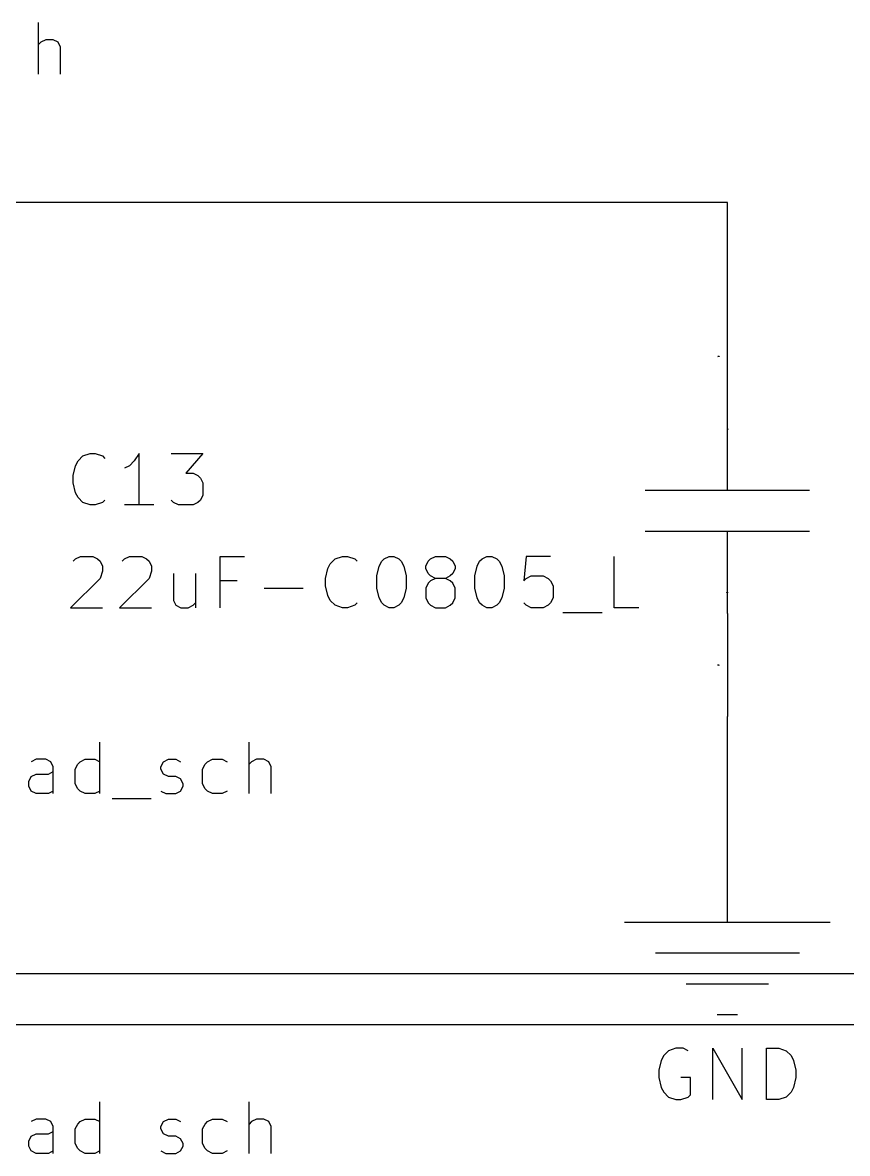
# Model space of a CAD drawing. Header units: millimetres. Extents: x 5 to 293, y -205 to -3.
# Drawn here: x 25.78 to 46.14, y -64.14 to -36.2 of the extents above; entities that cross this region are included whole.
import ezdxf

# ---------------------------------------------------------------- set-up
doc = ezdxf.new("R2010")
doc.units = ezdxf.units.MM
for name, color, linetype in [('GREENSIXTYFIVE', 129, 'CONTINUOUS'), ('LIGHTGREEN', 92, 'CONTINUOUS'), ('LIGHTMAGENTA', 212, 'CONTINUOUS'), ('LIGHTRED', 12, 'CONTINUOUS'), ('RED', 14, 'CONTINUOUS'), ('YELLOWTHREE', 44, 'CONTINUOUS')]:
    doc.layers.add(name, color=color, linetype=linetype)

msp = doc.modelspace()

# ---------------------------------------------------------------- linework, layer by layer
at = {"layer": 'GREENSIXTYFIVE', "linetype": 'CONTINUOUS'}
for p, q in [((43.1918, -46.2401), (43.1664, -46.2401)), ((43.1664, -46.2401), (43.17, -46.2425)), ((43.1918, -46.2401), (43.1664, -46.2401)), ((43.1664, -46.2401), (43.17, -46.2425)), ((43.17, -46.2425), (43.1724, -46.2449)), ((43.17, -46.2425), (43.1724, -46.2449)), ((43.1724, -46.2449), (43.1736, -46.2473)), ((43.1724, -46.2449), (43.1736, -46.2473)), ((43.1918, -46.2328), (43.1918, -46.2473)), ((43.1918, -46.2328), (43.1918, -46.2473)), ((27.144, -47.0259), (27.265, -46.9049)), ((27.144, -47.0259), (27.265, -46.9049)), ((27.265, -46.9049), (27.4464, -46.8444)), ((27.265, -46.9049), (27.4464, -46.8444)), ((27.4464, -46.8444), (27.5673, -46.8444)), ((27.4464, -46.8444), (27.5673, -46.8444)), ((27.5673, -46.8444), (27.7488, -46.9049)), ((27.5673, -46.8444), (27.7488, -46.9049)), ((27.7488, -46.9049), (27.8092, -46.9654)), ((27.7488, -46.9049), (27.8092, -46.9654)), ((28.6559, -46.8444), (28.535, -47.0259)), ((28.6559, -46.8444), (28.535, -47.0259)), ((28.6559, -48.1144), (28.6559, -46.8444)), ((28.6559, -48.1144), (28.6559, -46.8444)), ((29.4421, -46.8444), (30.2283, -46.8444)), ((29.4421, -46.8444), (30.2283, -46.8444)), ((30.2283, -46.8444), (29.8049, -47.3282)), ((30.2283, -46.8444), (29.8049, -47.3282)), ((27.0231, -47.3887), (27.0835, -47.1468)), ((27.0231, -47.3887), (27.0835, -47.1468)), ((27.0835, -47.1468), (27.144, -47.0259)), ((27.0835, -47.1468), (27.144, -47.0259)), ((28.414, -47.1468), (28.2931, -47.2073)), ((28.414, -47.1468), (28.2931, -47.2073)), ((28.535, -47.0259), (28.414, -47.1468)), ((28.535, -47.0259), (28.414, -47.1468)), ((27.0231, -47.5701), (27.0231, -47.3887)), ((27.0231, -47.5701), (27.0231, -47.3887)), ((29.8049, -47.3282), (29.9864, -47.3282)), ((29.8049, -47.3282), (29.9864, -47.3282)), ((29.9864, -47.3282), (30.1073, -47.3887)), ((29.9864, -47.3282), (30.1073, -47.3887)), ((30.1073, -47.3887), (30.1678, -47.4492)), ((30.1073, -47.3887), (30.1678, -47.4492)), ((30.1678, -47.4492), (30.2283, -47.5701)), ((30.1678, -47.4492), (30.2283, -47.5701)), ((27.0835, -47.812), (27.0231, -47.5701)), ((27.0835, -47.812), (27.0231, -47.5701)), ((30.2283, -47.5701), (30.2283, -47.8725)), ((30.2283, -47.5701), (30.2283, -47.8725)), ((27.144, -47.933), (27.0835, -47.812)), ((27.144, -47.933), (27.0835, -47.812)), ((27.265, -48.054), (27.144, -47.933)), ((27.265, -48.054), (27.144, -47.933)), ((27.4464, -48.1144), (27.265, -48.054)), ((27.4464, -48.1144), (27.265, -48.054)), ((27.7488, -48.054), (27.5673, -48.1144)), ((27.7488, -48.054), (27.5673, -48.1144)), ((27.8092, -47.9935), (27.7488, -48.054)), ((27.8092, -47.9935), (27.7488, -48.054)), ((29.5026, -48.054), (29.4421, -47.9935)), ((29.5026, -48.054), (29.4421, -47.9935)), ((29.6235, -48.1144), (29.5026, -48.054)), ((29.6235, -48.1144), (29.5026, -48.054)), ((30.1073, -48.054), (29.9864, -48.1144)), ((30.1073, -48.054), (29.9864, -48.1144)), ((30.1678, -47.9935), (30.1073, -48.054)), ((30.1678, -47.9935), (30.1073, -48.054)), ((30.2283, -47.8725), (30.1678, -47.9935)), ((30.2283, -47.8725), (30.1678, -47.9935)), ((27.5673, -48.1144), (27.4464, -48.1144)), ((27.5673, -48.1144), (27.4464, -48.1144)), ((29.0188, -48.1144), (28.2931, -48.1144)), ((29.0188, -48.1144), (28.2931, -48.1144)), ((29.9864, -48.1144), (29.6235, -48.1144)), ((29.9864, -48.1144), (29.6235, -48.1144)), ((27.0231, -49.5054), (27.0835, -49.4449)), ((27.0231, -49.5054), (27.0835, -49.4449)), ((27.0835, -49.4449), (27.2045, -49.3844)), ((27.0835, -49.4449), (27.2045, -49.3844)), ((27.2045, -49.3844), (27.5069, -49.3844)), ((27.2045, -49.3844), (27.5069, -49.3844)), ((27.5069, -49.3844), (27.6278, -49.4449)), ((27.5069, -49.3844), (27.6278, -49.4449)), ((27.6278, -49.4449), (27.6883, -49.5054)), ((27.6278, -49.4449), (27.6883, -49.5054)), ((28.2326, -49.5054), (28.293, -49.4449)), ((28.2326, -49.5054), (28.293, -49.4449)), ((28.293, -49.4449), (28.414, -49.3844)), ((28.293, -49.4449), (28.414, -49.3844)), ((28.414, -49.3844), (28.7164, -49.3844)), ((28.414, -49.3844), (28.7164, -49.3844)), ((28.7164, -49.3844), (28.8373, -49.4449)), ((28.7164, -49.3844), (28.8373, -49.4449)), ((28.8373, -49.4449), (28.8978, -49.5054)), ((28.8373, -49.4449), (28.8978, -49.5054)), ((30.6515, -50.6544), (30.6515, -49.3844)), ((30.6515, -49.3844), (31.2563, -49.3844)), ((30.6515, -50.6544), (30.6515, -49.3844)), ((30.6515, -49.3844), (31.2563, -49.3844)), ((33.373, -49.5659), (33.494, -49.4449)), ((33.373, -49.5659), (33.494, -49.4449)), ((33.494, -49.4449), (33.6754, -49.3844)), ((33.494, -49.4449), (33.6754, -49.3844)), ((33.6754, -49.3844), (33.7963, -49.3844)), ((33.6754, -49.3844), (33.7963, -49.3844)), ((33.7963, -49.3844), (33.9778, -49.4449)), ((33.7963, -49.3844), (33.9778, -49.4449)), ((33.9778, -49.4449), (34.0382, -49.5054)), ((33.9778, -49.4449), (34.0382, -49.5054)), ((34.643, -49.5054), (34.7035, -49.4449)), ((34.643, -49.5054), (34.7035, -49.4449)), ((34.7035, -49.4449), (34.8244, -49.3844)), ((34.7035, -49.4449), (34.8244, -49.3844)), ((34.8244, -49.3844), (34.9454, -49.3844)), ((34.8244, -49.3844), (34.9454, -49.3844)), ((34.9454, -49.3844), (35.0663, -49.4449)), ((34.9454, -49.3844), (35.0663, -49.4449)), ((35.0663, -49.4449), (35.1268, -49.5054)), ((35.0663, -49.4449), (35.1268, -49.5054)), ((35.792, -49.5054), (35.8525, -49.4449)), ((35.792, -49.5054), (35.8525, -49.4449)), ((35.8525, -49.4449), (35.9735, -49.3844)), ((35.8525, -49.4449), (35.9735, -49.3844)), ((35.9735, -49.3844), (36.2154, -49.3844)), ((35.9735, -49.3844), (36.2154, -49.3844)), ((36.2154, -49.3844), (36.3363, -49.4449)), ((36.2154, -49.3844), (36.3363, -49.4449)), ((36.3363, -49.4449), (36.3968, -49.5054)), ((36.3363, -49.4449), (36.3968, -49.5054)), ((37.062, -49.5054), (37.1225, -49.4449)), ((37.062, -49.5054), (37.1225, -49.4449)), ((37.1225, -49.4449), (37.2434, -49.3844)), ((37.1225, -49.4449), (37.2434, -49.3844)), ((37.2434, -49.3844), (37.3644, -49.3844)), ((37.2434, -49.3844), (37.3644, -49.3844)), ((37.3644, -49.3844), (37.4853, -49.4449)), ((37.3644, -49.3844), (37.4853, -49.4449)), ((37.4853, -49.4449), (37.5458, -49.5054)), ((37.4853, -49.4449), (37.5458, -49.5054)), ((38.211, -49.3844), (38.1506, -49.9892)), ((38.211, -49.3844), (38.1506, -49.9892)), ((38.8158, -49.3844), (38.211, -49.3844)), ((38.8158, -49.3844), (38.211, -49.3844)), ((40.3881, -50.6544), (40.3881, -49.3844)), ((40.3881, -50.6544), (40.3881, -49.3844)), ((27.6883, -49.5054), (27.7488, -49.6263)), ((27.6883, -49.5054), (27.7488, -49.6263)), ((27.7488, -49.6263), (27.7488, -49.7473)), ((27.7488, -49.6263), (27.7488, -49.7473)), ((28.8978, -49.5054), (28.9583, -49.6263)), ((28.8978, -49.5054), (28.9583, -49.6263)), ((28.9583, -49.6263), (28.9583, -49.7473)), ((28.9583, -49.6263), (28.9583, -49.7473)), ((33.2521, -49.9287), (33.3125, -49.6868)), ((33.2521, -49.9287), (33.3125, -49.6868)), ((33.3125, -49.6868), (33.373, -49.5659)), ((33.3125, -49.6868), (33.373, -49.5659)), ((34.5221, -49.8682), (34.5825, -49.6263)), ((34.5221, -49.8682), (34.5825, -49.6263)), ((34.5825, -49.6263), (34.643, -49.5054)), ((34.5825, -49.6263), (34.643, -49.5054)), ((35.1268, -49.5054), (35.1873, -49.6263)), ((35.1268, -49.5054), (35.1873, -49.6263)), ((35.1873, -49.6263), (35.2478, -49.8682)), ((35.1873, -49.6263), (35.2478, -49.8682)), ((35.7316, -49.6263), (35.792, -49.5054)), ((35.7316, -49.6263), (35.792, -49.5054)), ((35.7316, -49.6868), (35.7316, -49.6263)), ((35.7316, -49.6868), (35.7316, -49.6263)), ((35.792, -49.8078), (35.7316, -49.6868)), ((35.792, -49.8078), (35.7316, -49.6868)), ((36.3968, -49.5054), (36.4573, -49.6263)), ((36.3968, -49.5054), (36.4573, -49.6263)), ((36.4573, -49.6868), (36.3968, -49.8078)), ((36.4573, -49.6868), (36.3968, -49.8078)), ((36.4573, -49.6263), (36.4573, -49.6868)), ((36.4573, -49.6263), (36.4573, -49.6868)), ((36.9411, -49.8682), (37.0015, -49.6263)), ((36.9411, -49.8682), (37.0015, -49.6263)), ((37.0015, -49.6263), (37.062, -49.5054)), ((37.0015, -49.6263), (37.062, -49.5054)), ((37.5458, -49.5054), (37.6063, -49.6263)), ((37.5458, -49.5054), (37.6063, -49.6263)), ((37.6063, -49.6263), (37.6668, -49.8682)), ((37.6063, -49.6263), (37.6668, -49.8682)), ((27.6883, -49.9287), (26.9626, -50.6544)), ((27.6883, -49.9287), (26.9626, -50.6544)), ((27.7488, -49.7473), (27.6883, -49.9287)), ((27.7488, -49.7473), (27.6883, -49.9287)), ((28.8978, -49.9287), (28.1721, -50.6544)), ((28.8978, -49.9287), (28.1721, -50.6544)), ((28.9583, -49.7473), (28.8978, -49.9287)), ((28.9583, -49.7473), (28.8978, -49.9287)), ((29.5025, -49.8078), (29.5025, -50.473)), ((29.5025, -49.8078), (29.5025, -50.473)), ((30.0468, -49.8078), (30.0468, -50.6544)), ((30.0468, -49.8078), (30.0468, -50.6544)), ((31.0749, -49.9892), (30.6515, -49.9892)), ((31.0749, -49.9892), (30.6515, -49.9892)), ((33.2521, -50.1101), (33.2521, -49.9287)), ((33.2521, -50.1101), (33.2521, -49.9287)), ((34.5221, -50.1706), (34.5221, -49.8682)), ((34.5221, -50.1706), (34.5221, -49.8682)), ((35.2478, -49.8682), (35.2478, -50.1706)), ((35.2478, -49.8682), (35.2478, -50.1706)), ((35.8525, -49.8682), (35.792, -49.8078)), ((35.8525, -49.8682), (35.792, -49.8078)), ((35.8525, -49.9892), (35.792, -50.0497)), ((35.8525, -49.9892), (35.792, -50.0497)), ((35.9735, -49.9287), (35.8525, -49.8682)), ((35.9735, -49.9287), (35.8525, -49.8682)), ((35.9735, -49.9287), (35.8525, -49.9892)), ((35.9735, -49.9287), (35.8525, -49.9892)), ((36.2154, -49.9287), (35.9735, -49.9287)), ((36.2154, -49.9287), (35.9735, -49.9287)), ((36.3363, -49.8682), (36.2154, -49.9287)), ((36.3363, -49.8682), (36.2154, -49.9287)), ((36.3363, -49.9892), (36.2154, -49.9287)), ((36.3363, -49.9892), (36.2154, -49.9287)), ((36.3968, -49.8078), (36.3363, -49.8682)), ((36.3968, -49.8078), (36.3363, -49.8682)), ((36.3968, -50.0497), (36.3363, -49.9892)), ((36.3968, -50.0497), (36.3363, -49.9892)), ((36.9411, -50.1706), (36.9411, -49.8682)), ((36.9411, -50.1706), (36.9411, -49.8682)), ((37.6668, -49.8682), (37.6668, -50.1706)), ((37.6668, -49.8682), (37.6668, -50.1706)), ((38.1506, -49.9892), (38.211, -49.9287)), ((38.1506, -49.9892), (38.211, -49.9287)), ((38.211, -49.9287), (38.332, -49.8682)), ((38.211, -49.9287), (38.332, -49.8682)), ((38.332, -49.8682), (38.6344, -49.8682)), ((38.332, -49.8682), (38.6344, -49.8682)), ((38.6344, -49.8682), (38.7553, -49.9287)), ((38.6344, -49.8682), (38.7553, -49.9287)), ((38.7553, -49.9287), (38.8158, -49.9892)), ((38.7553, -49.9287), (38.8158, -49.9892)), ((38.8158, -49.9892), (38.8763, -50.1101)), ((38.8158, -49.9892), (38.8763, -50.1101)), ((31.7401, -50.1706), (32.7078, -50.1706)), ((31.7401, -50.1706), (32.7078, -50.1706)), ((33.3125, -50.352), (33.2521, -50.1101)), ((33.3125, -50.352), (33.2521, -50.1101)), ((34.5825, -50.4125), (34.5221, -50.1706)), ((34.5825, -50.4125), (34.5221, -50.1706)), ((35.2478, -50.1706), (35.1873, -50.4125)), ((35.2478, -50.1706), (35.1873, -50.4125)), ((35.792, -50.0497), (35.7316, -50.1706)), ((35.792, -50.0497), (35.7316, -50.1706)), ((35.7316, -50.1706), (35.7316, -50.4125)), ((35.7316, -50.1706), (35.7316, -50.4125)), ((36.4573, -50.1706), (36.3968, -50.0497)), ((36.4573, -50.1706), (36.3968, -50.0497)), ((36.4573, -50.4125), (36.4573, -50.1706)), ((36.4573, -50.4125), (36.4573, -50.1706)), ((37.0015, -50.4125), (36.9411, -50.1706)), ((37.0015, -50.4125), (36.9411, -50.1706)), ((37.6668, -50.1706), (37.6063, -50.4125)), ((37.6668, -50.1706), (37.6063, -50.4125)), ((38.8763, -50.1101), (38.8763, -50.4125)), ((38.8763, -50.1101), (38.8763, -50.4125)), ((43.1664, -50.2774), (43.1676, -50.275)), ((43.1664, -50.2774), (43.1676, -50.275)), ((43.1664, -50.2835), (43.1664, -50.2774)), ((43.1664, -50.2835), (43.1664, -50.2774)), ((43.1676, -50.2859), (43.1664, -50.2835)), ((43.1676, -50.2859), (43.1664, -50.2835)), ((43.1676, -50.275), (43.1688, -50.2738)), ((43.1676, -50.275), (43.1688, -50.2738)), ((43.1688, -50.2871), (43.1676, -50.2859)), ((43.1688, -50.2871), (43.1676, -50.2859)), ((43.1688, -50.2738), (43.1712, -50.2726)), ((43.1688, -50.2738), (43.1712, -50.2726)), ((43.1712, -50.2726), (43.1736, -50.2726)), ((43.1712, -50.2726), (43.1736, -50.2726)), ((43.1736, -50.2726), (43.1772, -50.2738)), ((43.1736, -50.2726), (43.1772, -50.2738)), ((43.1772, -50.2738), (43.1918, -50.2883)), ((43.1772, -50.2738), (43.1918, -50.2883)), ((43.1918, -50.2883), (43.1918, -50.2726)), ((43.1918, -50.2883), (43.1918, -50.2726)), ((29.5025, -50.473), (29.563, -50.594)), ((29.5025, -50.473), (29.563, -50.594)), ((29.9863, -50.594), (30.0468, -50.5335)), ((29.9863, -50.594), (30.0468, -50.5335)), ((33.373, -50.473), (33.3125, -50.352)), ((33.373, -50.473), (33.3125, -50.352)), ((33.494, -50.594), (33.373, -50.473)), ((33.494, -50.594), (33.373, -50.473)), ((34.0382, -50.5335), (33.9778, -50.594)), ((34.0382, -50.5335), (33.9778, -50.594)), ((34.643, -50.5335), (34.5825, -50.4125)), ((34.643, -50.5335), (34.5825, -50.4125)), ((34.7035, -50.594), (34.643, -50.5335)), ((34.7035, -50.594), (34.643, -50.5335)), ((35.1268, -50.5335), (35.0663, -50.594)), ((35.1268, -50.5335), (35.0663, -50.594)), ((35.1873, -50.4125), (35.1268, -50.5335)), ((35.1873, -50.4125), (35.1268, -50.5335)), ((35.7316, -50.4125), (35.792, -50.5335)), ((35.7316, -50.4125), (35.792, -50.5335)), ((35.792, -50.5335), (35.8525, -50.594)), ((35.792, -50.5335), (35.8525, -50.594)), ((36.3363, -50.594), (36.3968, -50.5335)), ((36.3363, -50.594), (36.3968, -50.5335)), ((36.3968, -50.5335), (36.4573, -50.4125)), ((36.3968, -50.5335), (36.4573, -50.4125)), ((37.062, -50.5335), (37.0015, -50.4125)), ((37.062, -50.5335), (37.0015, -50.4125)), ((37.1225, -50.594), (37.062, -50.5335)), ((37.1225, -50.594), (37.062, -50.5335)), ((37.5458, -50.5335), (37.4853, -50.594)), ((37.5458, -50.5335), (37.4853, -50.594)), ((37.6063, -50.4125), (37.5458, -50.5335)), ((37.6063, -50.4125), (37.5458, -50.5335)), ((38.211, -50.594), (38.1506, -50.5335)), ((38.211, -50.594), (38.1506, -50.5335)), ((38.8158, -50.5335), (38.7553, -50.594)), ((38.8158, -50.5335), (38.7553, -50.594)), ((38.8763, -50.4125), (38.8158, -50.5335)), ((38.8763, -50.4125), (38.8158, -50.5335)), ((26.9626, -50.6544), (27.7488, -50.6544)), ((26.9626, -50.6544), (27.7488, -50.6544)), ((28.1721, -50.6544), (28.9583, -50.6544)), ((28.1721, -50.6544), (28.9583, -50.6544)), ((29.563, -50.594), (29.684, -50.6544)), ((29.563, -50.594), (29.684, -50.6544)), ((29.684, -50.6544), (29.8654, -50.6544)), ((29.684, -50.6544), (29.8654, -50.6544)), ((29.8654, -50.6544), (29.9863, -50.594)), ((29.8654, -50.6544), (29.9863, -50.594)), ((33.6754, -50.6544), (33.494, -50.594)), ((33.6754, -50.6544), (33.494, -50.594)), ((33.7963, -50.6544), (33.6754, -50.6544)), ((33.7963, -50.6544), (33.6754, -50.6544)), ((33.9778, -50.594), (33.7963, -50.6544)), ((33.9778, -50.594), (33.7963, -50.6544)), ((34.8244, -50.6544), (34.7035, -50.594)), ((34.8244, -50.6544), (34.7035, -50.594)), ((34.9454, -50.6544), (34.8244, -50.6544)), ((34.9454, -50.6544), (34.8244, -50.6544)), ((35.0663, -50.594), (34.9454, -50.6544)), ((35.0663, -50.594), (34.9454, -50.6544)), ((35.8525, -50.594), (35.9735, -50.6544)), ((35.8525, -50.594), (35.9735, -50.6544)), ((35.9735, -50.6544), (36.2154, -50.6544)), ((35.9735, -50.6544), (36.2154, -50.6544)), ((36.2154, -50.6544), (36.3363, -50.594)), ((36.2154, -50.6544), (36.3363, -50.594)), ((37.2434, -50.6544), (37.1225, -50.594)), ((37.2434, -50.6544), (37.1225, -50.594)), ((37.3644, -50.6544), (37.2434, -50.6544)), ((37.3644, -50.6544), (37.2434, -50.6544)), ((37.4853, -50.594), (37.3644, -50.6544)), ((37.4853, -50.594), (37.3644, -50.6544)), ((38.332, -50.6544), (38.211, -50.594)), ((38.332, -50.6544), (38.211, -50.594)), ((38.6344, -50.6544), (38.332, -50.6544)), ((38.6344, -50.6544), (38.332, -50.6544)), ((38.7553, -50.594), (38.6344, -50.6544)), ((38.7553, -50.594), (38.6344, -50.6544)), ((39.1182, -50.7754), (40.0858, -50.7754)), ((39.1182, -50.7754), (40.0858, -50.7754)), ((40.9929, -50.6544), (40.3881, -50.6544)), ((40.9929, -50.6544), (40.3881, -50.6544)), ((41.6076, -61.7207), (41.5471, -61.8416)), ((41.7286, -61.5997), (41.6076, -61.7207)), ((41.91, -61.5392), (41.7286, -61.5997)), ((42.0914, -61.5392), (41.91, -61.5392)), ((42.2124, -61.5997), (42.0914, -61.5392)), ((42.8171, -62.8092), (42.8171, -61.5392)), ((42.8171, -61.5392), (43.5428, -62.8092)), ((43.5428, -62.8092), (43.5428, -61.5392)), ((44.1476, -62.8092), (44.1476, -61.5392)), ((44.1476, -61.5392), (44.45, -61.5392)), ((44.45, -61.5392), (44.6314, -61.5997)), ((44.6314, -61.5997), (44.7524, -61.7207)), ((44.7524, -61.7207), (44.8129, -61.8416)), ((41.5471, -61.8416), (41.4867, -62.0835)), ((44.8129, -61.8416), (44.8733, -62.0835)), ((41.4867, -62.0835), (41.4867, -62.2649)), ((41.4867, -62.2649), (41.5471, -62.5068)), ((42.2728, -62.2649), (42.0309, -62.2649)), ((42.2728, -62.6883), (42.2728, -62.2649)), ((44.8733, -62.2649), (44.8129, -62.5068)), ((44.8733, -62.0835), (44.8733, -62.2649)), ((41.5471, -62.5068), (41.6076, -62.6278)), ((44.8129, -62.5068), (44.7524, -62.6278)), ((41.6076, -62.6278), (41.7286, -62.7488)), ((41.7286, -62.7488), (41.91, -62.8092)), ((41.91, -62.8092), (42.0309, -62.8092)), ((42.0309, -62.8092), (42.2124, -62.7488)), ((42.2124, -62.7488), (42.2728, -62.6883)), ((44.45, -62.8092), (44.1476, -62.8092)), ((44.6314, -62.7488), (44.45, -62.8092)), ((44.7524, -62.6278), (44.6314, -62.7488))]:
    msp.add_line(p, q, dxfattribs=at)
at = {"layer": 'LIGHTGREEN', "linetype": 'CONTINUOUS'}
for p, q in [((43.18, -40.64), (22.86, -40.64)), ((43.18, -43.18), (43.18, -40.64)), ((43.18, -55.88), (43.18, -53.34))]:
    msp.add_line(p, q, dxfattribs=at)
at = {"layer": 'LIGHTMAGENTA', "linetype": 'CONTINUOUS'}
for p, q in [((5.08, -59.69), (67.31, -59.69)), ((67.31, -60.96), (5.08, -60.96))]:
    msp.add_line(p, q, dxfattribs=at)
at = {"layer": 'LIGHTRED', "linetype": 'CONTINUOUS'}
for p, q in [((42.9737, -44.45), (42.9483, -44.45)), ((42.9483, -44.45), (42.9519, -44.4524)), ((42.9737, -44.45), (42.9483, -44.45)), ((42.9483, -44.45), (42.9519, -44.4524)), ((42.9519, -44.4524), (42.9543, -44.4548)), ((42.9519, -44.4524), (42.9543, -44.4548)), ((42.9543, -44.4548), (42.9555, -44.4572)), ((42.9543, -44.4548), (42.9555, -44.4572)), ((42.9737, -44.4427), (42.9737, -44.4572)), ((42.9737, -44.4427), (42.9737, -44.4572)), ((42.9483, -52.0675), (42.9495, -52.0651)), ((42.9483, -52.0675), (42.9495, -52.0651)), ((42.9483, -52.0736), (42.9483, -52.0675)), ((42.9483, -52.0736), (42.9483, -52.0675)), ((42.9495, -52.076), (42.9483, -52.0736)), ((42.9495, -52.076), (42.9483, -52.0736)), ((42.9495, -52.0651), (42.9507, -52.0639)), ((42.9495, -52.0651), (42.9507, -52.0639)), ((42.9507, -52.0772), (42.9495, -52.076)), ((42.9507, -52.0772), (42.9495, -52.076)), ((42.9507, -52.0639), (42.9531, -52.0627)), ((42.9507, -52.0639), (42.9531, -52.0627)), ((42.9531, -52.0627), (42.9555, -52.0627)), ((42.9531, -52.0627), (42.9555, -52.0627)), ((42.9555, -52.0627), (42.9591, -52.0639)), ((42.9555, -52.0627), (42.9591, -52.0639)), ((42.9591, -52.0639), (42.9737, -52.0784)), ((42.9591, -52.0639), (42.9737, -52.0784)), ((42.9737, -52.0784), (42.9737, -52.0627)), ((42.9737, -52.0784), (42.9737, -52.0627))]:
    msp.add_line(p, q, dxfattribs=at)
at = {"layer": 'RED', "linetype": 'CONTINUOUS'}
for p, q in [((43.18, -45.72), (43.18, -43.18)), ((43.18, -45.72), (43.18, -43.18)), ((43.18, -47.752), (43.18, -45.72)), ((41.148, -47.752), (45.212, -47.752)), ((45.212, -48.768), (41.148, -48.768)), ((43.18, -50.8), (43.18, -48.768)), ((43.18, -50.8), (43.18, -53.34)), ((43.18, -50.8), (43.18, -53.34)), ((43.18, -58.42), (43.18, -55.88)), ((40.64, -58.42), (45.72, -58.42)), ((41.402, -59.182), (44.958, -59.182)), ((42.164, -59.944), (44.196, -59.944)), ((42.926, -60.706), (43.434, -60.706))]:
    msp.add_line(p, q, dxfattribs=at)
at = {"layer": 'YELLOWTHREE', "linetype": 'CONTINUOUS'}
for p, q in [((26.1697, -37.4667), (26.1697, -36.1967)), ((26.2302, -36.6805), (26.1697, -36.741)), ((26.3512, -36.6201), (26.2302, -36.6805)), ((26.5326, -36.6201), (26.3512, -36.6201)), ((26.6535, -36.6805), (26.5326, -36.6201)), ((26.714, -36.8015), (26.6535, -36.6805)), ((26.714, -37.4667), (26.714, -36.8015)), ((27.6815, -55.2467), (27.6815, -53.9767)), ((31.3705, -55.2467), (31.3705, -53.9767)), ((26.1092, -54.4001), (25.9882, -54.4605)), ((26.3511, -54.4001), (26.1092, -54.4001)), ((26.472, -54.4605), (26.3511, -54.4001)), ((26.5325, -54.5815), (26.472, -54.4605)), ((27.1372, -54.521), (27.1977, -54.4605)), ((27.1977, -54.4605), (27.3187, -54.4001)), ((27.3187, -54.4001), (27.5606, -54.4001)), ((27.5606, -54.4001), (27.6815, -54.4605)), ((29.1934, -54.5815), (29.2538, -54.4605)), ((29.2538, -54.4605), (29.3748, -54.4001)), ((29.3748, -54.4001), (29.5562, -54.4001)), ((29.5562, -54.4001), (29.6772, -54.4605)), ((30.2819, -54.521), (30.3424, -54.4605)), ((30.3424, -54.4605), (30.4634, -54.4001)), ((30.4634, -54.4001), (30.7053, -54.4001)), ((30.7053, -54.4001), (30.8262, -54.4605)), ((31.431, -54.4605), (31.3705, -54.521)), ((31.552, -54.4001), (31.431, -54.4605)), ((31.7334, -54.4001), (31.552, -54.4001)), ((31.8543, -54.4605), (31.7334, -54.4001)), ((31.9148, -54.5815), (31.8543, -54.4605)), ((26.4116, -54.7629), (26.5325, -54.7024)), ((26.5325, -55.2467), (26.5325, -54.5815)), ((27.0768, -54.642), (27.1372, -54.521)), ((27.0768, -55.0048), (27.0768, -54.642)), ((29.1934, -54.642), (29.1934, -54.5815)), ((29.2538, -54.7629), (29.1934, -54.642)), ((30.2215, -54.642), (30.2819, -54.521)), ((30.2215, -55.0048), (30.2215, -54.642)), ((31.9148, -55.2467), (31.9148, -54.5815)), ((25.9278, -54.9443), (25.9882, -54.8234)), ((25.9278, -55.0653), (25.9278, -54.9443)), ((25.9882, -54.8234), (26.1092, -54.7629)), ((26.1092, -54.7629), (26.4116, -54.7629)), ((27.1372, -55.1258), (27.0768, -55.0048)), ((29.3748, -54.8234), (29.2538, -54.7629)), ((29.5562, -54.8234), (29.3748, -54.8234)), ((29.6772, -54.8839), (29.5562, -54.8234)), ((29.7376, -55.0048), (29.6772, -54.8839)), ((29.7376, -55.0653), (29.7376, -55.0048)), ((30.2819, -55.1258), (30.2215, -55.0048)), ((25.9882, -55.1863), (25.9278, -55.0653)), ((26.1092, -55.2467), (25.9882, -55.1863)), ((26.4116, -55.2467), (26.1092, -55.2467)), ((26.5325, -55.1863), (26.4116, -55.2467)), ((27.1977, -55.1863), (27.1372, -55.1258)), ((27.3187, -55.2467), (27.1977, -55.1863)), ((27.5606, -55.2467), (27.3187, -55.2467)), ((27.6815, -55.1863), (27.5606, -55.2467)), ((29.1934, -55.1863), (29.3143, -55.2467)), ((29.3143, -55.2467), (29.5562, -55.2467)), ((29.5562, -55.2467), (29.6772, -55.1863)), ((29.6772, -55.1863), (29.7376, -55.0653)), ((30.3424, -55.1863), (30.2819, -55.1258)), ((30.4634, -55.2467), (30.3424, -55.1863)), ((30.7053, -55.2467), (30.4634, -55.2467)), ((30.8262, -55.1863), (30.7053, -55.2467)), ((27.9839, -55.3677), (28.9515, -55.3677)), ((27.6815, -64.1367), (27.6815, -62.8667)), ((31.3705, -64.1367), (31.3705, -62.8667)), ((26.1092, -63.2901), (25.9882, -63.3505)), ((26.3511, -63.2901), (26.1092, -63.2901)), ((26.472, -63.3505), (26.3511, -63.2901)), ((26.5325, -63.4715), (26.472, -63.3505)), ((27.0768, -63.532), (27.1372, -63.411)), ((27.1372, -63.411), (27.1977, -63.3505)), ((27.1977, -63.3505), (27.3187, -63.2901)), ((27.3187, -63.2901), (27.5606, -63.2901)), ((27.5606, -63.2901), (27.6815, -63.3505)), ((29.1934, -63.4715), (29.2538, -63.3505)), ((29.2538, -63.3505), (29.3748, -63.2901)), ((29.3748, -63.2901), (29.5562, -63.2901)), ((29.5562, -63.2901), (29.6772, -63.3505)), ((30.2215, -63.532), (30.2819, -63.411)), ((30.2819, -63.411), (30.3424, -63.3505)), ((30.3424, -63.3505), (30.4634, -63.2901)), ((30.4634, -63.2901), (30.7053, -63.2901)), ((30.7053, -63.2901), (30.8262, -63.3505)), ((31.431, -63.3505), (31.3705, -63.411)), ((31.552, -63.2901), (31.431, -63.3505)), ((31.7334, -63.2901), (31.552, -63.2901)), ((31.8543, -63.3505), (31.7334, -63.2901)), ((31.9148, -63.4715), (31.8543, -63.3505)), ((25.9882, -63.7134), (26.1092, -63.6529)), ((26.1092, -63.6529), (26.4116, -63.6529)), ((26.4116, -63.6529), (26.5325, -63.5924)), ((26.5325, -64.1367), (26.5325, -63.4715)), ((27.0768, -63.8948), (27.0768, -63.532)), ((29.1934, -63.532), (29.1934, -63.4715)), ((29.2538, -63.6529), (29.1934, -63.532)), ((29.3748, -63.7134), (29.2538, -63.6529)), ((30.2215, -63.8948), (30.2215, -63.532)), ((31.9148, -64.1367), (31.9148, -63.4715)), ((25.9278, -63.8343), (25.9882, -63.7134)), ((25.9278, -63.9553), (25.9278, -63.8343)), ((25.9882, -64.0763), (25.9278, -63.9553)), ((27.1372, -64.0158), (27.0768, -63.8948)), ((29.5562, -63.7134), (29.3748, -63.7134)), ((29.6772, -63.7739), (29.5562, -63.7134)), ((29.7376, -63.8948), (29.6772, -63.7739)), ((29.6772, -64.0763), (29.7376, -63.9553)), ((29.7376, -63.9553), (29.7376, -63.8948)), ((30.2819, -64.0158), (30.2215, -63.8948)), ((26.1092, -64.1367), (25.9882, -64.0763)), ((26.4116, -64.1367), (26.1092, -64.1367)), ((26.5325, -64.0763), (26.4116, -64.1367)), ((27.1977, -64.0763), (27.1372, -64.0158)), ((27.3187, -64.1367), (27.1977, -64.0763)), ((27.5606, -64.1367), (27.3187, -64.1367)), ((27.6815, -64.0763), (27.5606, -64.1367)), ((29.1934, -64.0763), (29.3143, -64.1367)), ((29.3143, -64.1367), (29.5562, -64.1367)), ((29.5562, -64.1367), (29.6772, -64.0763)), ((30.3424, -64.0763), (30.2819, -64.0158)), ((30.4634, -64.1367), (30.3424, -64.0763)), ((30.7053, -64.1367), (30.4634, -64.1367)), ((30.8262, -64.0763), (30.7053, -64.1367))]:
    msp.add_line(p, q, dxfattribs=at)

doc.saveas('drawing.dxf')
